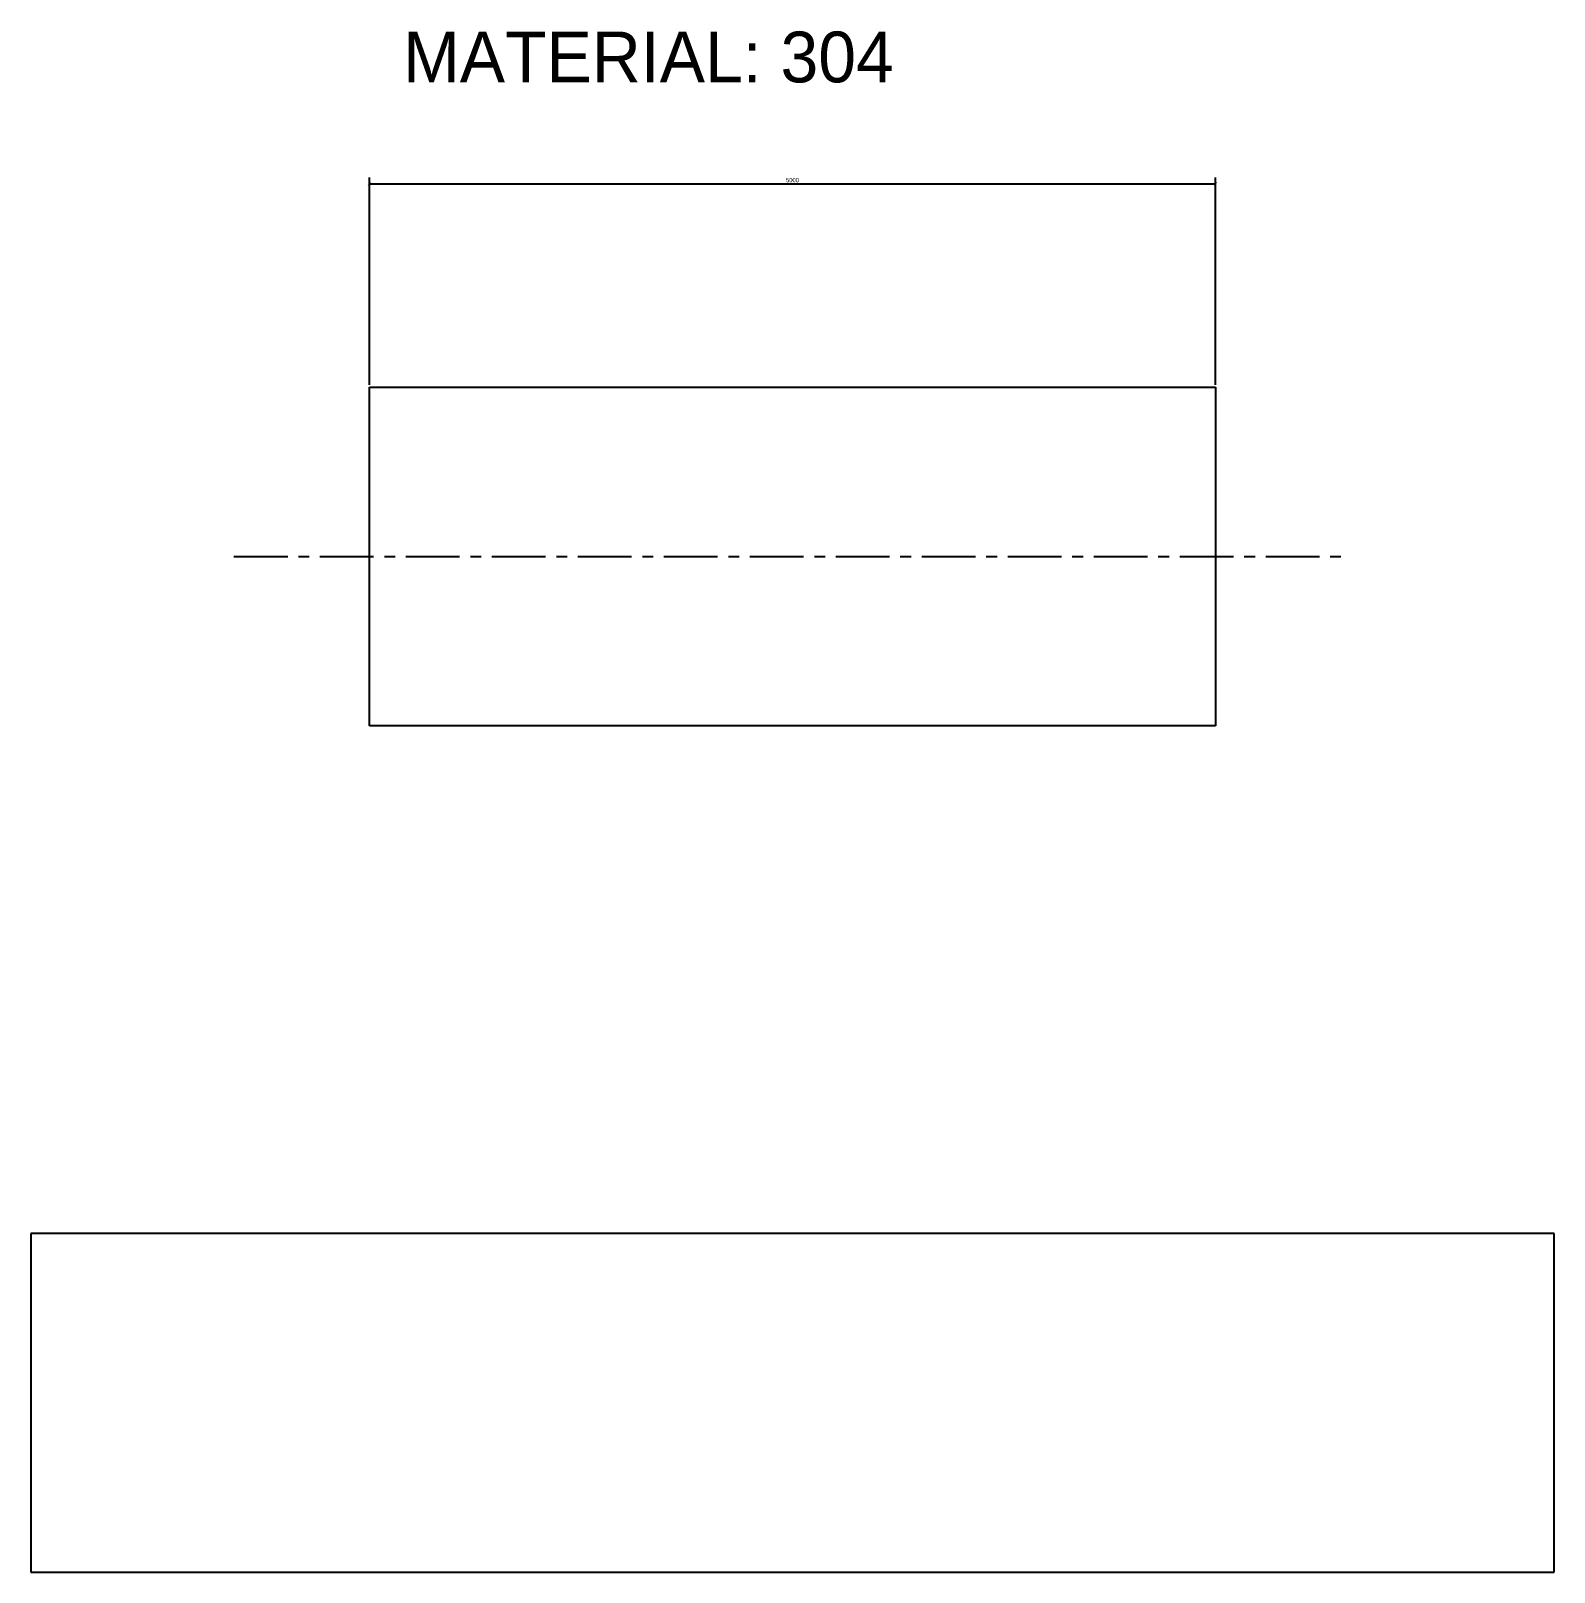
# Model space of a CAD drawing. Header units: millimetres. Extents: x -20 to 70, y -60 to 31.
import ezdxf

# ---------------------------------------------------------------- set-up
doc = ezdxf.new("R2010")
doc.units = ezdxf.units.MM
doc.linetypes.add('CENTER', pattern=[5.08, 3.175, -0.635, 0.635, -0.635])
for name, color, linetype in [('CENTER', 7, 'CENTER'), ('DIMENSIONS', 7, 'Continuous'), ('OUTLINE', 7, 'Continuous'), ('TITLE', 7, 'Continuous')]:
    doc.layers.add(name, color=color, linetype=linetype)
doc.styles.add('OpenSansCondensed-Light', font='OpenSansCondensed-Light.ttf')
doc.dimstyles.new('EZDXF', dxfattribs={"dimtxt": 0.25, "dimasz": 0.175, "dimexe": 0.375, "dimexo": 0.125, "dimgap": 0.1, "dimtad": 1, "dimlfac": 100, "dimzin": 12, "dimdsep": 46, "dimtxsty": 'OpenSansCondensed-Light', "dimblk": 'ARCHTICK', "dimcen": 2.5, "dimazin": 3, "dimtfac": 0.5, "dimtmove": 2, "dimatfit": 3})

# ---------------------------------------------------------------- blocks, each defined once
blk = doc.blocks.new('_ARCHTICK')
at = {"color": 0, "linetype": 'BYBLOCK', "const_width": 0.15}
blk.add_lwpolyline([(-0.5, -0.5), (0.5, 0.5)], dxfattribs=at)

msp = doc.modelspace()

# ---------------------------------------------------------------- linework, layer by layer
at = {"layer": 'CENTER'}
msp.add_line((-8, 0), (58, 0), dxfattribs=at)
at = {"layer": 'OUTLINE'}
for p, q in [((0, -10), (0, 10)), ((0, 10), (50, 10)), ((50, 10), (50, -10)), ((50, -10), (0, -10))]:
    msp.add_line(p, q, dxfattribs=at)
at = {"layer": 'TITLE'}
for p, q in [((70, -40), (-20, -40)), ((-20, -40), (-20, -60)), ((70, -60), (70, -40)), ((-20, -60), (70, -60))]:
    msp.add_line(p, q, dxfattribs=at)

# ---------------------------------------------------------------- texts
at = {"layer": 'DIMENSIONS'}
msp.add_text('MATERIAL: 304', height=3, dxfattribs=at).set_placement((2, 28))

# ---------------------------------------------------------------- dimensions: what is measured, and where the dimension line sits
msp.add_linear_dim(base=(0, 22), p1=(0, 10), p2=(50, 10), dimstyle='EZDXF').render()

doc.saveas('drawing.dxf')
